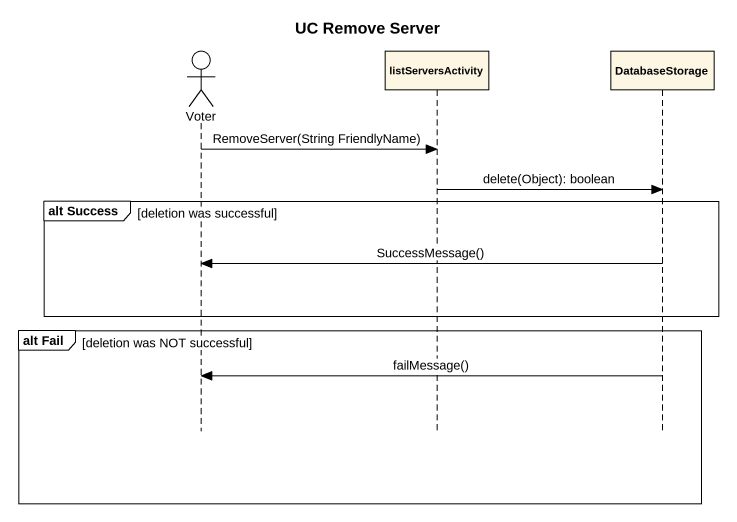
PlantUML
@startuml
title UC Remove Server
hide footbox
actor Voter
participant listServersActivity
participant DatabaseStorage

Voter -> listServersActivity : RemoveServer(String FriendlyName)
listServersActivity -> DatabaseStorage : delete(Object): boolean
group alt Success [deletion was successful]
  DatabaseStorage -> Voter : SuccessMessage()
end
group alt Fail [deletion was NOT successful]
  DatabaseStorage -> Voter : failMessage()
end
@enduml
